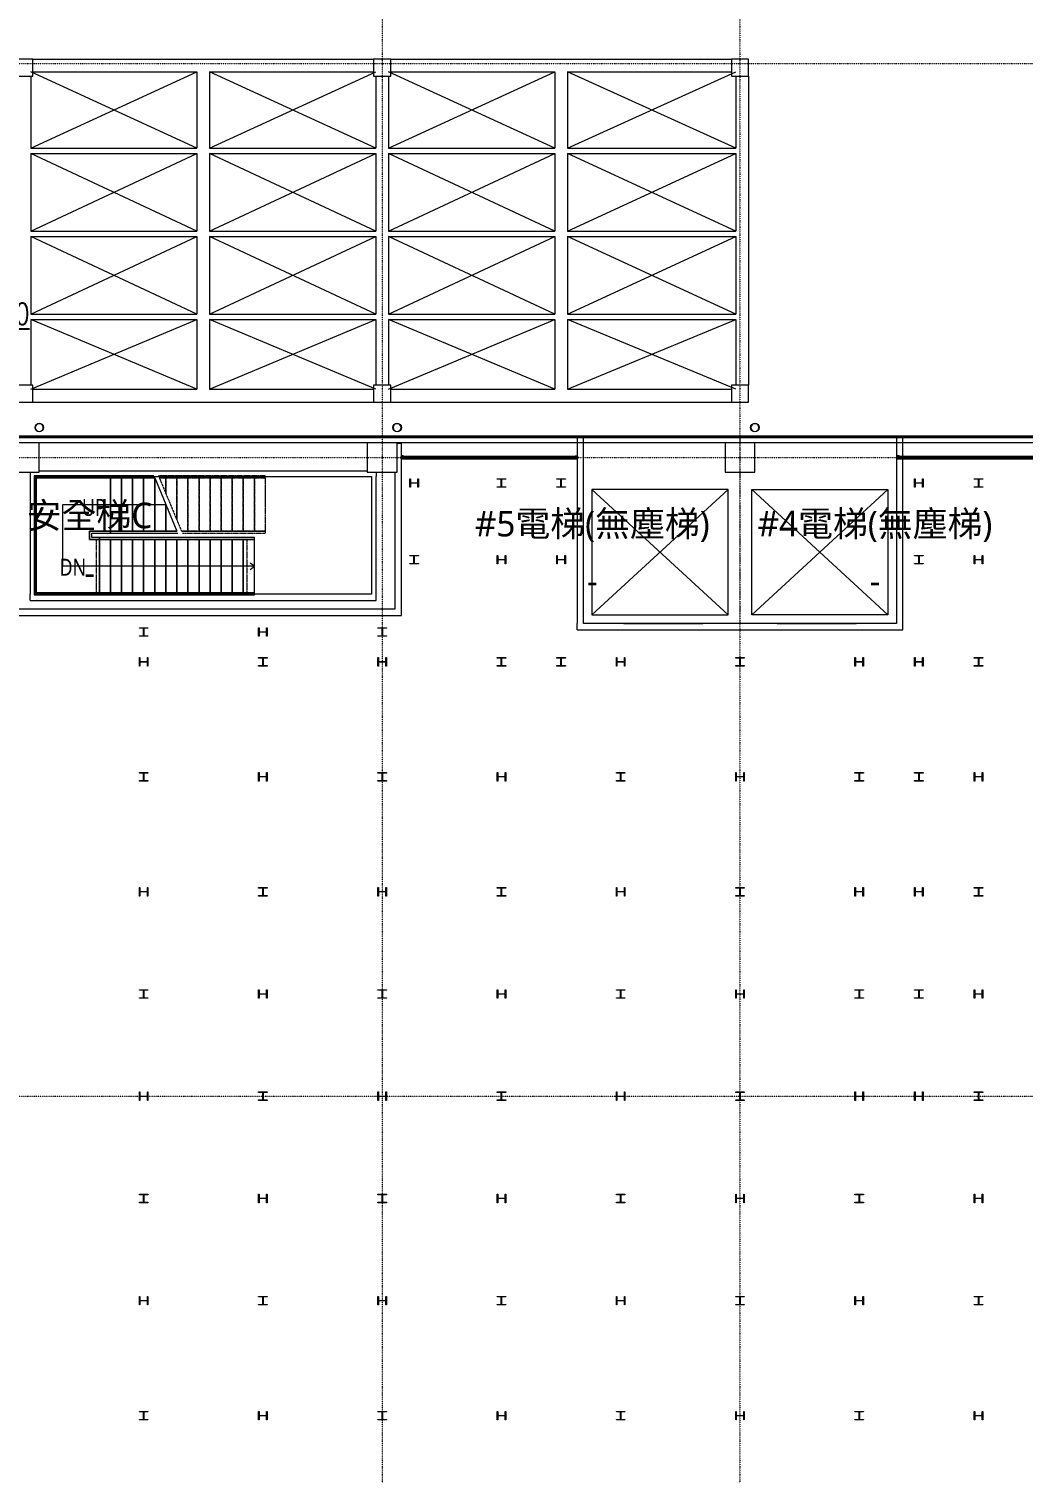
# Model space of a CAD drawing. Extents: x -32000 to 363140, y -29000 to 144266.
# Drawn here: x 176506 to 199847, y 66150 to 100062 of the extents above; entities that cross this region are included whole.
import ezdxf
from ezdxf.enums import TextEntityAlignment as Align

# ---------------------------------------------------------------- set-up
doc = ezdxf.new("R2010")
doc.units = 0
doc.header["$LTSCALE"] = 10
for name, pattern in [('H12PL25$0$JJP_三點線', [0.9, 0.3, -0.15, 0, -0.15, 0, -0.15, 0, -0.15]), ('H12PL25$0$JJP_虛線(退縮線、投影線、地下室範圍、非屬本工程、圖面分區)', [0.45, 0.3, -0.15]), ('H12PL25$0$TAI_虛線', [5.644, 2.822, -2.822]), ('H12PL25$0$虛線', [0.846667, 0.423333, -0.423333])]:
    doc.linetypes.add(name, pattern=pattern)
for name, color, linetype in [('H12PL25$0$A-OBJE-2D', 252, 'Continuous'), ('H12PL25$0$A-OBJE-MEP', 252, 'Continuous'), ('H12PL25$0$A-STRS', 252, 'Continuous'), ('H12PL25$0$A-TEXT', 252, 'Continuous'), ('H12PL25$0$A-WALL-EX', 252, 'Continuous'), ('H12PL25$0$A-WALL-IN', 252, 'Continuous'), ('H12PL25$0$A-ZONE', 252, 'Continuous'), ('H12PL25$0$S-BEAM-SHOW', 252, 'Continuous'), ('H12PL25$0$S-COL', 252, 'Continuous'), ('H12PL25$0$S-GRID', 252, 'Continuous'), ('H12PL25$0$S-SLAB-SHOW', 252, 'Continuous'), ('XFDP20$0$A-Partition-Col (50K)', 1, 'Continuous'), ('XFDP20$0$A-W-R1 (Rockwool) (50K)', 2, 'Continuous'), ('XFM1Q20-200k$0$M-CWTR-TEXT', 4, 'Continuous')]:
    doc.layers.add(name, color=color, linetype=linetype)
doc.styles.add('H12PL25$0$Standard', font='', dxfattribs={"width": 0.8})
doc.styles.add('XFM1Q20-200k$0$12P7-XCM2P10$0$AA-TXT', font='simplex.shx', dxfattribs={"bigfont": 'china.shx'})
doc.styles.get('H12PL25$0$Standard').set_extended_font_data('Microsoft JhengHei')

# ---------------------------------------------------------------- blocks, each defined once
blk = doc.blocks.new('XFDP20$0$TP1-50-Partition_Col-side')
blk.add_lwpolyline([(-2.5, -4), (-2.5, -3.9), (-2.6, -3.9), (-2.5, -3), (-2.5, -0.3), (-2.4, -0.2), (-0.7, -0.2), (-0.5, -0.2), (-0.1, -0.2), (0, -0.2), (0, -0.2), (0.5, -0.2), (0.6, -0.2), (2.4, -0.2), (2.5, -0.3), (2.5, -3), (2.6, -3.9), (2.5, -3.9), (2.5, -4), (2.7, -4), (2.7, 0), (-2.7, 0), (-2.7, -4)], close=True)
for points in [[(-1.6, -2.1), (-2.3, -2.1, 0.414213), (-2.4, -2.2), (-2.4, -3.6), (-2.5, -3.6), (-2.5, -2.2, -0.414213), (-2.3, -2), (-1.6, -2), (-1.6, -2.1)], [(1.6, -2.1), (2.3, -2.1, -0.414213), (2.4, -2.2), (2.4, -3.6), (2.5, -3.6), (2.5, -2.2, 0.414213), (2.3, -2), (1.6, -2), (1.6, -2.1)]]:
    blk.add_lwpolyline(points, format="xyb")
blk.add_lwpolyline([(2.2, -3.6), (-2.2, -3.6, -0.414214), (-2.3, -3.5), (-2.3, -2.6, -0.414214), (-2.2, -2.5), (-1.3, -2.5, 0.414214), (-1.1, -2.3), (-1.1, -2.2, 0.414214), (-1.3, -2.1), (-1.9, -2.1), (-1.9, -2.1), (-1.3, -2.1, -0.414214), (-1.2, -2.2), (-1.2, -2.3, -0.414214), (-1.3, -2.4), (-2.2, -2.4, 0.414214), (-2.4, -2.6), (-2.4, -3.5, 0.414214), (-2.2, -3.6), (2.2, -3.6, 0.414214), (2.4, -3.5), (2.4, -2.6, 0.414214), (2.2, -2.4), (1.3, -2.4, -0.414214), (1.2, -2.3), (1.2, -2.2, -0.414214), (1.3, -2.1), (1.9, -2.1), (1.9, -2.1), (1.3, -2.1, 0.414214), (1.1, -2.2), (1.1, -2.3, 0.414214), (1.3, -2.5), (2.2, -2.5, -0.414214), (2.3, -2.6), (2.3, -3.5, -0.414214)], format="xyb", close=True)
blk = doc.blocks.new('XFDP20')
at = {"layer": 'XFDP20$0$A-W-R1 (Rockwool) (50K)'}
for p, q in [((185250, 90025, 0), (189375, 90025)), ((185250, 89975, 0), (189375, 89975, 0)), ((196900, 90025, 0), (201250, 90025, 0)), ((196900, 89975, 0), (201250, 89975, 0))]:
    blk.add_line(p, q, dxfattribs=at)
at = {"layer": 'XFDP20$0$A-Partition-Col (50K)', "yscale": 10, "zscale": 10}
for p, xscale, rotation in [((185250, 90000, 0), 10, 90), ((189375, 90000, 0), -10, 270), ((196900, 90000), 10, 90)]:
    blk.add_blockref('XFDP20$0$TP1-50-Partition_Col-side', p, dxfattribs=dict(at, xscale=xscale, rotation=rotation))
blk = doc.blocks.new('H12PL25')
at = {"layer": 'H12PL25$0$A-OBJE-2D', "lineweight": 0}
for p, q in [((176550, 97262.5), (180450, 99050)), ((180450, 97262.5), (176550, 99050)), ((180750, 97262.5), (184650, 99050)), ((184650, 97262.5), (180750, 99050)), ((184950, 97262.5), (188850, 99050)), ((188850, 97262.5), (184950, 99050)), ((189150, 97262.5), (193100, 99050)), ((193100, 97262.5), (189150, 99050)), ((176550, 95312.5), (180450, 97137.5)), ((180450, 95312.5), (176550, 97137.5)), ((180750, 95312.5), (184650, 97137.5)), ((184650, 95312.5), (180750, 97137.5)), ((184950, 95312.5), (188850, 97137.5)), ((188850, 95312.5), (184950, 97137.5)), ((189150, 95312.5), (193100, 97137.5)), ((193100, 95312.5), (189150, 97137.5)), ((176550, 93362.5), (180450, 95187.5)), ((180450, 93362.5), (176550, 95187.5)), ((180750, 93362.5), (184650, 95187.5)), ((184650, 93362.5), (180750, 95187.5)), ((184950, 93362.5), (188850, 95187.5)), ((188850, 93362.5), (184950, 95187.5)), ((189150, 93362.5), (193100, 95187.5)), ((193100, 93362.5), (189150, 95187.5)), ((176550, 91600), (180450, 93237.5)), ((180450, 91600), (176550, 93237.5)), ((180750, 91600), (184650, 93237.5)), ((184650, 91600), (180750, 93237.5)), ((184950, 91600), (188850, 93237.5)), ((188850, 91600), (184950, 93237.5)), ((189150, 91600), (193100, 93237.5)), ((193100, 91600), (189150, 93237.5)), ((192925, 86300), (189725, 89250)), ((192925, 89250), (189725, 86300)), ((192925, 89250), (189725, 89250)), ((189725, 89250), (189725, 86300)), ((192925, 86300), (192925, 89250)), ((193475, 86300), (196675, 89250)), ((193475, 89250), (196675, 86300)), ((193475, 86300), (193475, 89250)), ((193475, 89250), (196675, 89250)), ((196675, 89250), (196675, 86300)), ((189725, 86300), (192925, 86300)), ((196675, 86300), (193475, 86300)), ((190475, 86100), (192325, 86100)), ((194075, 86100), (195925, 86100))]:
    blk.add_line(p, q, dxfattribs=at)
at = {"layer": 'H12PL25$0$A-OBJE-MEP', "lineweight": 0, "flags": 128}
for points in [[(176845, 90700, 1), (176655, 90700, 1)], [(185245, 90700, 1), (185055, 90700, 1)], [(193645, 90700, 1), (193455, 90700, 1)]]:
    blk.add_lwpolyline(points, format="xyb", close=True, dxfattribs=at)
at = {"layer": 'H12PL25$0$A-OBJE-MEP', "lineweight": 0}
for centre in [(176750, 90700), (185150, 90700), (193550, 90700)]:
    blk.add_circle(centre, 100, dxfattribs=at)
at = {"layer": 'H12PL25$0$A-STRS', "lineweight": 0}
for p, q in [((178420, 89570), (176630, 89570)), ((176630, 89570), (176630, 86770)), ((178420, 89520), (178420, 89570)), ((179439.2, 89570), (178420, 89570)), ((178420, 89570), (178420, 89520)), ((176680, 86820), (176680, 89520)), ((176680, 89520), (178420, 89520)), ((178420, 89520), (176680, 89520)), ((176680, 89520), (176680, 86820)), ((178420, 89520), (176680, 89520)), ((176680, 89520), (176680, 86820)), ((178420, 89520), (179460, 89520)), ((179460, 89520), (178420, 89520)), ((178420, 89520), (178420, 88270)), ((178420, 89520), (178420, 88270)), ((178420, 88270), (178420, 89520)), ((178680, 89520), (178420, 89520)), ((178420, 89520), (178420, 88270)), ((178680, 89520), (178680, 88270)), ((178680, 88270), (178680, 89520)), ((178680, 89520), (178680, 88270)), ((178940, 89520), (178680, 89520)), ((178940, 89520), (178940, 88270)), ((178940, 88270), (178940, 89520)), ((178940, 89520), (178940, 88270)), ((179200, 89520), (178940, 89520)), ((179200, 89520), (179200, 88270)), ((179200, 88270), (179200, 89520)), ((179200, 89520), (179200, 88270)), ((179460, 89520), (179200, 89520)), ((179460, 89520), (179460, 88270)), ((179460, 88270), (179460, 89520)), ((179460, 89520), (179460, 88270)), ((179460, 89520), (179980, 88270)), ((177305, 87445), (177305, 88895)), ((177305, 88895), (178420, 88895)), ((178420, 88895), (179720, 88895)), ((179720, 88895), (179720, 88270)), ((179720, 88270), (179720, 88895)), ((179720, 88895), (179720, 88270)), ((178420, 88270), (177930, 88270)), ((177930, 88270), (177930, 88070)), ((177930, 88070), (177930, 88270)), ((177930, 88270), (178420, 88270)), ((177930, 88070), (177930, 88270)), ((177930, 88270), (178420, 88270)), ((177980, 88120), (177980, 88220)), ((177980, 88220), (178420, 88220)), ((178420, 88220), (178420, 88270)), ((179980, 88270), (178420, 88270)), ((178420, 88270), (178420, 88220)), ((178420, 88270), (179980, 88270)), ((178420, 88270), (178680, 88270)), ((178420, 88220), (180000.8, 88220)), ((178680, 88270), (178940, 88270)), ((178940, 88270), (179200, 88270)), ((179200, 88270), (179460, 88270)), ((179460, 88270), (179720, 88270)), ((179720, 88270), (179980, 88270)), ((177930, 88070), (178160, 88070)), ((178086.56, 88070), (177930, 88070)), ((178160, 88070), (177930, 88070)), ((178160, 88120), (177980, 88120)), ((178160, 88070), (178086.56, 88070)), ((181800, 88120), (178160, 88120)), ((178160, 88120), (178160, 88070)), ((178160, 88070), (178160, 88120)), ((178160, 88070), (181800, 88070)), ((181800, 88070), (178160, 88070)), ((178160, 86820), (178160, 88070)), ((178160, 86820), (178160, 88070)), ((178160, 86820), (178160, 88070)), ((178420, 88070), (178160, 88070)), ((178160, 88070), (178160, 86820)), ((178160, 86820), (178160, 88070)), ((178420, 86820), (178420, 88070)), ((178680, 88070), (178420, 88070)), ((178420, 88070), (178420, 86820)), ((178420, 86820), (178420, 88070)), ((178680, 86820), (178680, 88070)), ((178940, 88070), (178680, 88070)), ((178680, 88070), (178680, 86820)), ((178680, 86820), (178680, 88070)), ((178940, 86820), (178940, 88070)), ((179200, 88070), (178940, 88070)), ((178940, 88070), (178940, 86820)), ((178940, 86820), (178940, 88070)), ((179200, 86820), (179200, 88070)), ((179460, 88070), (179200, 88070)), ((179200, 88070), (179200, 86820)), ((179200, 86820), (179200, 88070)), ((179460, 86820), (179460, 88070)), ((179720, 88070), (179460, 88070)), ((179460, 88070), (179460, 86820)), ((179460, 86820), (179460, 88070)), ((179720, 86820), (179720, 88070)), ((179980, 88070), (179720, 88070)), ((179720, 88070), (179720, 86820)), ((179720, 86820), (179720, 88070)), ((179980, 86820), (179980, 88070)), ((180240, 88070), (179980, 88070)), ((179980, 88070), (179980, 86820)), ((179980, 86820), (179980, 88070)), ((180240, 86820), (180240, 88070)), ((180500, 88070), (180240, 88070)), ((180240, 88070), (180240, 86820)), ((180240, 86820), (180240, 88070)), ((180500, 86820), (180500, 88070)), ((180760, 88070), (180500, 88070)), ((180500, 88070), (180500, 86820)), ((180500, 86820), (180500, 88070)), ((180760, 86820), (180760, 88070)), ((181020, 88070), (180760, 88070)), ((180760, 88070), (180760, 86820)), ((180760, 86820), (180760, 88070)), ((181020, 86820), (181020, 88070)), ((181280, 88070), (181020, 88070)), ((181020, 88070), (181020, 86820)), ((181020, 86820), (181020, 88070)), ((181280, 86820), (181280, 88070)), ((181540, 88070), (181280, 88070)), ((181280, 88070), (181280, 86820)), ((181280, 86820), (181280, 88070)), ((181540, 86820), (181540, 88070)), ((181800, 88070), (181540, 88070)), ((181540, 88070), (181540, 86820)), ((181540, 86820), (181540, 88070)), ((181800, 88070), (181800, 88120)), ((181800, 86820), (181800, 88070)), ((181800, 86820), (181800, 88070)), ((181800, 87445), (181700, 87520)), ((178160, 87445), (177305, 87445)), ((181540, 87445), (178160, 87445)), ((181800, 87445), (181540, 87445)), ((181700, 87370), (181800, 87445)), ((178160, 86820), (176680, 86820)), ((176680, 86820), (178086.56, 86820)), ((176680, 86820), (178160, 86820)), ((178086.56, 86820), (178160, 86820)), ((181800, 86820), (178160, 86820)), ((178160, 86820), (178160, 86770)), ((178160, 86770), (178160, 86820)), ((178160, 86820), (181800, 86820)), ((178160, 86820), (178420, 86820)), ((178420, 86820), (178680, 86820)), ((178680, 86820), (178940, 86820)), ((178940, 86820), (179200, 86820)), ((179200, 86820), (179460, 86820)), ((179460, 86820), (179720, 86820)), ((179720, 86820), (179980, 86820)), ((179980, 86820), (180240, 86820)), ((180240, 86820), (180500, 86820)), ((180500, 86820), (180760, 86820)), ((180760, 86820), (181020, 86820)), ((181020, 86820), (181280, 86820)), ((181280, 86820), (181540, 86820)), ((181540, 86820), (181800, 86820)), ((181800, 86770), (181800, 86820)), ((176630, 86770), (178160, 86770)), ((178160, 86770), (181800, 86770))]:
    blk.add_line(p, q, dxfattribs=at)
at = {"layer": 'H12PL25$0$A-STRS', "linetype": 'H12PL25$0$JJP_虛線(退縮線、投影線、地下室範圍、非屬本工程、圖面分區)', "lineweight": 0}
for p, q in [((182060, 89570), (179547.51, 89570)), ((182060, 89520), (182060, 89570)), ((178420, 89520), (178420, 88270)), ((179568.31, 89520), (182060, 89520)), ((179720, 89520), (179568.31, 89520)), ((179568.31, 89520), (180088.31, 88270)), ((179720, 89520), (179720, 89155.36)), ((179720, 89155.36), (179720, 89520)), ((179720, 89520), (179720, 89155.36)), ((179980, 89520), (179720, 89520)), ((179980, 89520), (179980, 88530.36)), ((179980, 88530.36), (179980, 89520)), ((179980, 89520), (179980, 88530.36)), ((180240, 89520), (179980, 89520)), ((180240, 89520), (180240, 88270)), ((180240, 88270), (180240, 89520)), ((180240, 89520), (180240, 88270)), ((180500, 89520), (180240, 89520)), ((180500, 89520), (180500, 88270)), ((180500, 88270), (180500, 89520)), ((180500, 89520), (180500, 88270)), ((180760, 89520), (180500, 89520)), ((180760, 89520), (180760, 88270)), ((180760, 88270), (180760, 89520)), ((180760, 89520), (180760, 88270)), ((181020, 89520), (180760, 89520)), ((181020, 89520), (181020, 88270)), ((181020, 88270), (181020, 89520)), ((181020, 89520), (181020, 88270)), ((181280, 89520), (181020, 89520)), ((181280, 89520), (181280, 88270)), ((181280, 88270), (181280, 89520)), ((181280, 89520), (181280, 88270)), ((181540, 89520), (181280, 89520)), ((181540, 89520), (181540, 88270)), ((181540, 88270), (181540, 89520)), ((181540, 89520), (181540, 88270)), ((181800, 89520), (181540, 89520)), ((181800, 89520), (181800, 88270)), ((181800, 88270), (181800, 89520)), ((181800, 89520), (181800, 88270)), ((182060, 89520), (181800, 89520)), ((182060, 88270), (182060, 89520)), ((182060, 88270), (180088.31, 88270)), ((180088.31, 88270), (180240, 88270)), ((180109.11, 88220), (182060, 88220)), ((180240, 88270), (180500, 88270)), ((180500, 88270), (180760, 88270)), ((180760, 88270), (181020, 88270)), ((181020, 88270), (181280, 88270)), ((181280, 88270), (181540, 88270)), ((181540, 88270), (181800, 88270)), ((181800, 88270), (182060, 88270)), ((182060, 88220), (182060, 88270)), ((178086.56, 88070), (178086.56, 86820)), ((181623.77, 88070), (181623.77, 86820))]:
    blk.add_line(p, q, dxfattribs=at)
at = {"layer": 'H12PL25$0$A-STRS', "linetype": 'H12PL25$0$虛線', "lineweight": 0}
for p, q in [((182060, 89520), (179568.31, 89520)), ((182060, 88270), (182060, 89520)), ((180088.31, 88270), (182060, 88270))]:
    blk.add_line(p, q, dxfattribs=at)
at = {"layer": 'H12PL25$0$A-WALL-EX', "lineweight": 0}
blk.add_line((151700, 90465), (237400, 90465), dxfattribs=at)
at = {"layer": 'H12PL25$0$A-WALL-EX', "lineweight": 0, "flags": 128}
for points in [[(151550, 90350), (237400, 90350)], [(151700, 90500), (243600, 90500)], [(151700, 90500), (243600, 90500)], [(151700, 90500), (237360, 90500)], [(237400, 90500), (151700, 90500)]]:
    blk.add_lwpolyline(points, dxfattribs=at)
at = {"layer": 'H12PL25$0$A-WALL-IN', "lineweight": 0, "flags": 128}
for points in [[(185250, 90330), (185150, 90330)], [(185250, 86440), (185250, 90330)], [(189525, 90482.5), (189375, 90482.5)], [(189375, 90482.5), (189375, 86100)], [(189525, 86100), (189525, 90482.5)], [(197025, 90482.5), (196875, 90482.5)], [(196875, 90482.5), (196875, 86100)], [(197025, 86100), (197025, 90482.5)], [(176537.5, 89650), (176537.5, 89550)], [(176537.5, 89550), (176537.5, 86790)], [(176650.5, 89550), (184549.5, 89550)], [(176650.5, 86790), (176650.5, 89550)], [(184450, 89675), (176750, 89675)], [(184549.5, 89550), (184549.5, 86790)], [(184662.5, 89650), (184662.5, 89550)], [(184662.5, 86790), (184662.5, 89550)], [(185100, 89650), (185100, 86440)], [(176537.5, 86640), (176537.5, 86790)], [(176537.5, 86640), (184662.5, 86640)], [(184549.5, 86790), (176650.5, 86790)], [(184662.5, 86640), (184662.5, 86790)], [(185100, 86440), (176100, 86440)], [(176100, 86290), (185250, 86290)], [(185250, 86290), (185250, 86440)], [(189375, 85950), (189375, 86100)], [(189375, 85950), (197025, 85950)], [(196875, 86100), (189525, 86100)], [(197025, 85950), (197025, 86100)]]:
    blk.add_lwpolyline(points, dxfattribs=at)
at = {"layer": 'H12PL25$0$S-BEAM-SHOW', "lineweight": 0, "flags": 128}
for points in [[(176600, 99350), (184600, 99350)], [(176600, 99050), (176600, 99350)], [(176600, 99050), (180450, 99050)], [(180450, 99050), (180450, 97262.5)], [(180750, 99050), (180750, 97262.5)], [(180750, 99050), (184600, 99050)], [(184600, 99350), (184600, 99050)], [(185000, 99350), (193000, 99350)], [(185000, 99050), (185000, 99350)], [(185000, 99050), (188850, 99050)], [(188850, 99050), (188850, 97262.5)], [(189150, 99050), (189150, 97262.5)], [(189150, 99050), (193000, 99050)], [(193000, 99350), (193000, 99050)], [(176250, 98950), (176550, 98950)], [(176550, 98950), (176550, 97262.5)], [(184650, 98950), (184950, 98950)], [(184650, 98950), (184650, 97262.5)], [(184950, 98950), (184950, 97262.5)], [(193100, 98950), (193400, 98950)], [(193100, 98950), (193100, 97262.5)], [(193400, 98950), (193400, 91700)], [(176550, 97262.5), (180450, 97262.5)], [(176550, 97137.5), (180450, 97137.5)], [(176550, 97137.5), (176550, 95312.5)], [(180450, 97137.5), (180450, 95312.5)], [(180750, 97262.5), (184650, 97262.5)], [(180750, 97137.5), (180750, 95312.5)], [(180750, 97137.5), (184650, 97137.5)], [(184650, 97137.5), (184650, 95312.5)], [(184950, 97262.5), (188850, 97262.5)], [(184950, 97137.5), (188850, 97137.5)], [(184950, 97137.5), (184950, 95312.5)], [(188850, 97137.5), (188850, 95312.5)], [(189150, 97262.5), (193100, 97262.5)], [(189150, 97137.5), (189150, 95312.5)], [(189150, 97137.5), (193100, 97137.5)], [(193100, 97137.5), (193100, 95312.5)], [(176550, 95312.5), (180450, 95312.5)], [(180750, 95312.5), (184650, 95312.5)], [(184950, 95312.5), (188850, 95312.5)], [(189150, 95312.5), (193100, 95312.5)], [(176550, 95187.5), (180450, 95187.5)], [(176550, 95187.5), (176550, 93362.5)], [(180450, 95187.5), (180450, 93362.5)], [(180750, 95187.5), (180750, 93362.5)], [(180750, 95187.5), (184650, 95187.5)], [(184650, 95187.5), (184650, 93362.5)], [(184950, 95187.5), (188850, 95187.5)], [(184950, 95187.5), (184950, 93362.5)], [(188850, 95187.5), (188850, 93362.5)], [(189150, 95187.5), (189150, 93362.5)], [(189150, 95187.5), (193100, 95187.5)], [(193100, 95187.5), (193100, 93362.5)], [(176550, 93362.5), (180450, 93362.5)], [(180750, 93362.5), (184650, 93362.5)], [(184950, 93362.5), (188850, 93362.5)], [(189150, 93362.5), (193100, 93362.5)], [(176550, 93237.5), (180450, 93237.5)], [(176550, 93237.5), (176550, 91700)], [(180450, 93237.5), (180450, 91600)], [(180750, 93237.5), (180750, 91600)], [(180750, 93237.5), (184650, 93237.5)], [(184650, 93237.5), (184650, 91700)], [(184950, 93237.5), (188850, 93237.5)], [(184950, 93237.5), (184950, 91700)], [(188850, 93237.5), (188850, 91600)], [(189150, 93237.5), (189150, 91600)], [(189150, 93237.5), (193100, 93237.5)], [(193100, 93237.5), (193100, 91700)], [(176550, 91700), (176250, 91700)], [(176600, 91600), (180450, 91600)], [(176600, 91300), (176600, 91600)], [(180750, 91600), (184600, 91600)], [(184600, 91600), (184600, 91300)], [(184950, 91700), (184650, 91700)], [(185000, 91600), (188850, 91600)], [(185000, 91300), (185000, 91600)], [(189150, 91600), (193000, 91600)], [(193000, 91600), (193000, 91300)], [(193400, 91700), (193100, 91700)], [(176600, 91300), (184600, 91300)], [(185000, 91300), (193000, 91300)]]:
    blk.add_lwpolyline(points, dxfattribs=at)
at = {"layer": 'H12PL25$0$S-COL', "lineweight": 0, "flags": 128}
for points in [[(176200, 98950), (176600, 98950), (176600, 99350), (176200, 99350)], [(184600, 98950), (185000, 98950), (185000, 99350), (184600, 99350)], [(193000, 98950), (193400, 98950), (193400, 99350), (193000, 99350)], [(176200, 91300), (176600, 91300), (176600, 91700), (176200, 91700)], [(184600, 91300), (185000, 91300), (185000, 91700), (184600, 91700)], [(193000, 91300), (193400, 91300), (193400, 91700), (193000, 91700)]]:
    blk.add_lwpolyline(points, close=True, dxfattribs=at)
for points in [[(176050, 90350), (176050, 89650), (176750, 89650), (176750, 90350)], [(184450, 90350), (184450, 89650), (185150, 89650), (185150, 90350)], [(192850, 90350), (192850, 89650), (193550, 89650), (193550, 90350)]]:
    blk.add_lwpolyline(points, dxfattribs=at)
for points in [[(185450, 89500), (185462, 89500), (185462, 89417, 0.41421356), (185475, 89404), (185625, 89404, 0.41421356), (185638, 89417), (185638, 89500), (185650, 89500), (185650, 89300), (185638, 89300), (185638, 89383, 0.41421356), (185625, 89396), (185475, 89396, 0.41421356), (185462, 89383), (185462, 89300), (185450, 89300)], [(187500, 89300), (187500, 89312), (187583, 89312, 0.41421356), (187596, 89325), (187596, 89475, 0.41421356), (187583, 89488), (187500, 89488), (187500, 89500), (187700, 89500), (187700, 89488), (187617, 89488, 0.41421356), (187604, 89475), (187604, 89325, 0.41421356), (187617, 89312), (187700, 89312), (187700, 89300)], [(188900, 89300), (188900, 89312), (188983, 89312, 0.41421356), (188996, 89325), (188996, 89475, 0.41421356), (188983, 89488), (188900, 89488), (188900, 89500), (189100, 89500), (189100, 89488), (189017, 89488, 0.41421356), (189004, 89475), (189004, 89325, 0.41421356), (189017, 89312), (189100, 89312), (189100, 89300)], [(197300, 89500), (197312, 89500), (197312, 89417, 0.41421356), (197325, 89404), (197475, 89404, 0.41421356), (197488, 89417), (197488, 89500), (197500, 89500), (197500, 89300), (197488, 89300), (197488, 89383, 0.41421356), (197475, 89396), (197325, 89396, 0.41421356), (197312, 89383), (197312, 89300), (197300, 89300)], [(198700, 89300), (198700, 89312), (198783, 89312, 0.41421356), (198796, 89325), (198796, 89475, 0.41421356), (198783, 89488), (198700, 89488), (198700, 89500), (198900, 89500), (198900, 89488), (198817, 89488, 0.41421356), (198804, 89475), (198804, 89325, 0.41421356), (198817, 89312), (198900, 89312), (198900, 89300)], [(185450, 87500), (185450, 87512), (185533, 87512, 0.41421356), (185546, 87525), (185546, 87675, 0.41421356), (185533, 87688), (185450, 87688), (185450, 87700), (185650, 87700), (185650, 87688), (185567, 87688, 0.41421356), (185554, 87675), (185554, 87525, 0.41421356), (185567, 87512), (185650, 87512), (185650, 87500)], [(187500, 87700), (187512, 87700), (187512, 87617, 0.41421356), (187525, 87604), (187675, 87604, 0.41421356), (187688, 87617), (187688, 87700), (187700, 87700), (187700, 87500), (187688, 87500), (187688, 87583, 0.41421356), (187675, 87596), (187525, 87596, 0.41421356), (187512, 87583), (187512, 87500), (187500, 87500)], [(188900, 87700), (188912, 87700), (188912, 87617, 0.41421356), (188925, 87604), (189075, 87604, 0.41421356), (189088, 87617), (189088, 87700), (189100, 87700), (189100, 87500), (189088, 87500), (189088, 87583, 0.41421356), (189075, 87596), (188925, 87596, 0.41421356), (188912, 87583), (188912, 87500), (188900, 87500)], [(197300, 87500), (197300, 87512), (197383, 87512, 0.41421356), (197396, 87525), (197396, 87675, 0.41421356), (197383, 87688), (197300, 87688), (197300, 87700), (197500, 87700), (197500, 87688), (197417, 87688, 0.41421356), (197404, 87675), (197404, 87525, 0.41421356), (197417, 87512), (197500, 87512), (197500, 87500)], [(198700, 87700), (198712, 87700), (198712, 87617, 0.41421356), (198725, 87604), (198875, 87604, 0.41421356), (198888, 87617), (198888, 87700), (198900, 87700), (198900, 87500), (198888, 87500), (198888, 87583, 0.41421356), (198875, 87596), (198725, 87596, 0.41421356), (198712, 87583), (198712, 87500), (198700, 87500)], [(179100, 85800), (179100, 85812), (179183, 85812, 0.41421356), (179196, 85825), (179196, 85975, 0.41421356), (179183, 85988), (179100, 85988), (179100, 86000), (179300, 86000), (179300, 85988), (179217, 85988, 0.41421356), (179204, 85975), (179204, 85825, 0.41421356), (179217, 85812), (179300, 85812), (179300, 85800)], [(181900, 86000), (181912, 86000), (181912, 85917, 0.41421356), (181925, 85904), (182075, 85904, 0.41421356), (182088, 85917), (182088, 86000), (182100, 86000), (182100, 85800), (182088, 85800), (182088, 85883, 0.41421356), (182075, 85896), (181925, 85896, 0.41421356), (181912, 85883), (181912, 85800), (181900, 85800)], [(184700, 85800), (184700, 85812), (184783, 85812, 0.41421356), (184796, 85825), (184796, 85975, 0.41421356), (184783, 85988), (184700, 85988), (184700, 86000), (184900, 86000), (184900, 85988), (184817, 85988, 0.41421356), (184804, 85975), (184804, 85825, 0.41421356), (184817, 85812), (184900, 85812), (184900, 85800)], [(179100, 85300), (179112, 85300), (179112, 85217, 0.41421356), (179125, 85204), (179275, 85204, 0.41421356), (179288, 85217), (179288, 85300), (179300, 85300), (179300, 85100), (179288, 85100), (179288, 85183, 0.41421356), (179275, 85196), (179125, 85196, 0.41421356), (179112, 85183), (179112, 85100), (179100, 85100)], [(181900, 85100), (181900, 85112), (181983, 85112, 0.41421356), (181996, 85125), (181996, 85275, 0.41421356), (181983, 85288), (181900, 85288), (181900, 85300), (182100, 85300), (182100, 85288), (182017, 85288, 0.41421356), (182004, 85275), (182004, 85125, 0.41421356), (182017, 85112), (182100, 85112), (182100, 85100)], [(184700, 85300), (184712, 85300), (184712, 85217, 0.41421356), (184725, 85204), (184875, 85204, 0.41421356), (184888, 85217), (184888, 85300), (184900, 85300), (184900, 85100), (184888, 85100), (184888, 85183, 0.41421356), (184875, 85196), (184725, 85196, 0.41421356), (184712, 85183), (184712, 85100), (184700, 85100)], [(187500, 85100), (187500, 85112), (187583, 85112, 0.41421356), (187596, 85125), (187596, 85275, 0.41421356), (187583, 85288), (187500, 85288), (187500, 85300), (187700, 85300), (187700, 85288), (187617, 85288, 0.41421356), (187604, 85275), (187604, 85125, 0.41421356), (187617, 85112), (187700, 85112), (187700, 85100)], [(188900, 85100), (188900, 85112), (188983, 85112, 0.41421356), (188996, 85125), (188996, 85275, 0.41421356), (188983, 85288), (188900, 85288), (188900, 85300), (189100, 85300), (189100, 85288), (189017, 85288, 0.41421356), (189004, 85275), (189004, 85125, 0.41421356), (189017, 85112), (189100, 85112), (189100, 85100)], [(190300, 85300), (190312, 85300), (190312, 85217, 0.41421356), (190325, 85204), (190475, 85204, 0.41421356), (190488, 85217), (190488, 85300), (190500, 85300), (190500, 85100), (190488, 85100), (190488, 85183, 0.41421356), (190475, 85196), (190325, 85196, 0.41421356), (190312, 85183), (190312, 85100), (190300, 85100)], [(193100, 85100), (193100, 85112), (193183, 85112, 0.41421356), (193196, 85125), (193196, 85275, 0.41421356), (193183, 85288), (193100, 85288), (193100, 85300), (193300, 85300), (193300, 85288), (193217, 85288, 0.41421356), (193204, 85275), (193204, 85125, 0.41421356), (193217, 85112), (193300, 85112), (193300, 85100)], [(195900, 85300), (195912, 85300), (195912, 85217, 0.41421356), (195925, 85204), (196075, 85204, 0.41421356), (196088, 85217), (196088, 85300), (196100, 85300), (196100, 85100), (196088, 85100), (196088, 85183, 0.41421356), (196075, 85196), (195925, 85196, 0.41421356), (195912, 85183), (195912, 85100), (195900, 85100)], [(197500, 85100), (197488, 85100), (197488, 85183, 0.41421356), (197475, 85196), (197325, 85196, 0.41421356), (197312, 85183), (197312, 85100), (197300, 85100), (197300, 85300), (197312, 85300), (197312, 85217, 0.41421356), (197325, 85204), (197475, 85204, 0.41421356), (197488, 85217), (197488, 85300), (197500, 85300)], [(198700, 85100), (198700, 85112), (198783, 85112, 0.41421356), (198796, 85125), (198796, 85275, 0.41421356), (198783, 85288), (198700, 85288), (198700, 85300), (198900, 85300), (198900, 85288), (198817, 85288, 0.41421356), (198804, 85275), (198804, 85125, 0.41421356), (198817, 85112), (198900, 85112), (198900, 85100)], [(179100, 82400), (179100, 82412), (179183, 82412, 0.41421356), (179196, 82425), (179196, 82575, 0.41421356), (179183, 82588), (179100, 82588), (179100, 82600), (179300, 82600), (179300, 82588), (179217, 82588, 0.41421356), (179204, 82575), (179204, 82425, 0.41421356), (179217, 82412), (179300, 82412), (179300, 82400)], [(181900, 82600), (181912, 82600), (181912, 82517, 0.41421356), (181925, 82504), (182075, 82504, 0.41421356), (182088, 82517), (182088, 82600), (182100, 82600), (182100, 82400), (182088, 82400), (182088, 82483, 0.41421356), (182075, 82496), (181925, 82496, 0.41421356), (181912, 82483), (181912, 82400), (181900, 82400)], [(184700, 82400), (184700, 82412), (184783, 82412, 0.41421356), (184796, 82425), (184796, 82575, 0.41421356), (184783, 82588), (184700, 82588), (184700, 82600), (184900, 82600), (184900, 82588), (184817, 82588, 0.41421356), (184804, 82575), (184804, 82425, 0.41421356), (184817, 82412), (184900, 82412), (184900, 82400)], [(187500, 82600), (187512, 82600), (187512, 82517, 0.41421356), (187525, 82504), (187675, 82504, 0.41421356), (187688, 82517), (187688, 82600), (187700, 82600), (187700, 82400), (187688, 82400), (187688, 82483, 0.41421356), (187675, 82496), (187525, 82496, 0.41421356), (187512, 82483), (187512, 82400), (187500, 82400)], [(190300, 82400), (190300, 82412), (190383, 82412, 0.41421356), (190396, 82425), (190396, 82575, 0.41421356), (190383, 82588), (190300, 82588), (190300, 82600), (190500, 82600), (190500, 82588), (190417, 82588, 0.41421356), (190404, 82575), (190404, 82425, 0.41421356), (190417, 82412), (190500, 82412), (190500, 82400)], [(193100, 82600), (193112, 82600), (193112, 82517, 0.41421356), (193125, 82504), (193275, 82504, 0.41421356), (193288, 82517), (193288, 82600), (193300, 82600), (193300, 82400), (193288, 82400), (193288, 82483, 0.41421356), (193275, 82496), (193125, 82496, 0.41421356), (193112, 82483), (193112, 82400), (193100, 82400)], [(195900, 82400), (195900, 82412), (195983, 82412, 0.41421356), (195996, 82425), (195996, 82575, 0.41421356), (195983, 82588), (195900, 82588), (195900, 82600), (196100, 82600), (196100, 82588), (196017, 82588, 0.41421356), (196004, 82575), (196004, 82425, 0.41421356), (196017, 82412), (196100, 82412), (196100, 82400)], [(197300, 82400), (197300, 82412), (197383, 82412, 0.41421356), (197396, 82425), (197396, 82575, 0.41421356), (197383, 82588), (197300, 82588), (197300, 82600), (197500, 82600), (197500, 82588), (197417, 82588, 0.41421356), (197404, 82575), (197404, 82425, 0.41421356), (197417, 82412), (197500, 82412), (197500, 82400)], [(198700, 82600), (198712, 82600), (198712, 82517, 0.41421356), (198725, 82504), (198875, 82504, 0.41421356), (198888, 82517), (198888, 82600), (198900, 82600), (198900, 82400), (198888, 82400), (198888, 82483, 0.41421356), (198875, 82496), (198725, 82496, 0.41421356), (198712, 82483), (198712, 82400), (198700, 82400)], [(179100, 79900), (179112, 79900), (179112, 79817, 0.41421356), (179125, 79804), (179275, 79804, 0.41421356), (179288, 79817), (179288, 79900), (179300, 79900), (179300, 79700), (179288, 79700), (179288, 79783, 0.41421356), (179275, 79796), (179125, 79796, 0.41421356), (179112, 79783), (179112, 79700), (179100, 79700)], [(181900, 79700), (181900, 79712), (181983, 79712, 0.41421356), (181996, 79725), (181996, 79875, 0.41421356), (181983, 79888), (181900, 79888), (181900, 79900), (182100, 79900), (182100, 79888), (182017, 79888, 0.41421356), (182004, 79875), (182004, 79725, 0.41421356), (182017, 79712), (182100, 79712), (182100, 79700)], [(184700, 79900), (184712, 79900), (184712, 79817, 0.41421356), (184725, 79804), (184875, 79804, 0.41421356), (184888, 79817), (184888, 79900), (184900, 79900), (184900, 79700), (184888, 79700), (184888, 79783, 0.41421356), (184875, 79796), (184725, 79796, 0.41421356), (184712, 79783), (184712, 79700), (184700, 79700)], [(187500, 79700), (187500, 79712), (187583, 79712, 0.41421356), (187596, 79725), (187596, 79875, 0.41421356), (187583, 79888), (187500, 79888), (187500, 79900), (187700, 79900), (187700, 79888), (187617, 79888, 0.41421356), (187604, 79875), (187604, 79725, 0.41421356), (187617, 79712), (187700, 79712), (187700, 79700)], [(190300, 79900), (190312, 79900), (190312, 79817, 0.41421356), (190325, 79804), (190475, 79804, 0.41421356), (190488, 79817), (190488, 79900), (190500, 79900), (190500, 79700), (190488, 79700), (190488, 79783, 0.41421356), (190475, 79796), (190325, 79796, 0.41421356), (190312, 79783), (190312, 79700), (190300, 79700)], [(193100, 79700), (193100, 79712), (193183, 79712, 0.41421356), (193196, 79725), (193196, 79875, 0.41421356), (193183, 79888), (193100, 79888), (193100, 79900), (193300, 79900), (193300, 79888), (193217, 79888, 0.41421356), (193204, 79875), (193204, 79725, 0.41421356), (193217, 79712), (193300, 79712), (193300, 79700)], [(195900, 79900), (195912, 79900), (195912, 79817, 0.41421356), (195925, 79804), (196075, 79804, 0.41421356), (196088, 79817), (196088, 79900), (196100, 79900), (196100, 79700), (196088, 79700), (196088, 79783, 0.41421356), (196075, 79796), (195925, 79796, 0.41421356), (195912, 79783), (195912, 79700), (195900, 79700)], [(197500, 79700), (197488, 79700), (197488, 79783, 0.41421356), (197475, 79796), (197325, 79796, 0.41421356), (197312, 79783), (197312, 79700), (197300, 79700), (197300, 79900), (197312, 79900), (197312, 79817, 0.41421356), (197325, 79804), (197475, 79804, 0.41421356), (197488, 79817), (197488, 79900), (197500, 79900)], [(198700, 79700), (198700, 79712), (198783, 79712, 0.41421356), (198796, 79725), (198796, 79875, 0.41421356), (198783, 79888), (198700, 79888), (198700, 79900), (198900, 79900), (198900, 79888), (198817, 79888, 0.41421356), (198804, 79875), (198804, 79725, 0.41421356), (198817, 79712), (198900, 79712), (198900, 79700)], [(179100, 77300), (179100, 77312), (179183, 77312, 0.41421356), (179196, 77325), (179196, 77475, 0.41421356), (179183, 77488), (179100, 77488), (179100, 77500), (179300, 77500), (179300, 77488), (179217, 77488, 0.41421356), (179204, 77475), (179204, 77325, 0.41421356), (179217, 77312), (179300, 77312), (179300, 77300)], [(181900, 77500), (181912, 77500), (181912, 77417, 0.41421356), (181925, 77404), (182075, 77404, 0.41421356), (182088, 77417), (182088, 77500), (182100, 77500), (182100, 77300), (182088, 77300), (182088, 77383, 0.41421356), (182075, 77396), (181925, 77396, 0.41421356), (181912, 77383), (181912, 77300), (181900, 77300)], [(184700, 77300), (184700, 77312), (184783, 77312, 0.41421356), (184796, 77325), (184796, 77475, 0.41421356), (184783, 77488), (184700, 77488), (184700, 77500), (184900, 77500), (184900, 77488), (184817, 77488, 0.41421356), (184804, 77475), (184804, 77325, 0.41421356), (184817, 77312), (184900, 77312), (184900, 77300)], [(187500, 77500), (187512, 77500), (187512, 77417, 0.41421356), (187525, 77404), (187675, 77404, 0.41421356), (187688, 77417), (187688, 77500), (187700, 77500), (187700, 77300), (187688, 77300), (187688, 77383, 0.41421356), (187675, 77396), (187525, 77396, 0.41421356), (187512, 77383), (187512, 77300), (187500, 77300)], [(190300, 77300), (190300, 77312), (190383, 77312, 0.41421356), (190396, 77325), (190396, 77475, 0.41421356), (190383, 77488), (190300, 77488), (190300, 77500), (190500, 77500), (190500, 77488), (190417, 77488, 0.41421356), (190404, 77475), (190404, 77325, 0.41421356), (190417, 77312), (190500, 77312), (190500, 77300)], [(193100, 77500), (193112, 77500), (193112, 77417, 0.41421356), (193125, 77404), (193275, 77404, 0.41421356), (193288, 77417), (193288, 77500), (193300, 77500), (193300, 77300), (193288, 77300), (193288, 77383, 0.41421356), (193275, 77396), (193125, 77396, 0.41421356), (193112, 77383), (193112, 77300), (193100, 77300)], [(195900, 77300), (195900, 77312), (195983, 77312, 0.41421356), (195996, 77325), (195996, 77475, 0.41421356), (195983, 77488), (195900, 77488), (195900, 77500), (196100, 77500), (196100, 77488), (196017, 77488, 0.41421356), (196004, 77475), (196004, 77325, 0.41421356), (196017, 77312), (196100, 77312), (196100, 77300)], [(197300, 77300), (197300, 77312), (197383, 77312, 0.41421356), (197396, 77325), (197396, 77475, 0.41421356), (197383, 77488), (197300, 77488), (197300, 77500), (197500, 77500), (197500, 77488), (197417, 77488, 0.41421356), (197404, 77475), (197404, 77325, 0.41421356), (197417, 77312), (197500, 77312), (197500, 77300)], [(198700, 77500), (198712, 77500), (198712, 77417, 0.41421356), (198725, 77404), (198875, 77404, 0.41421356), (198888, 77417), (198888, 77500), (198900, 77500), (198900, 77300), (198888, 77300), (198888, 77383, 0.41421356), (198875, 77396), (198725, 77396, 0.41421356), (198712, 77383), (198712, 77300), (198700, 77300)], [(179100, 75100), (179112, 75100), (179112, 75017, 0.41421356), (179125, 75004), (179275, 75004, 0.41421356), (179288, 75017), (179288, 75100), (179300, 75100), (179300, 74900), (179288, 74900), (179288, 74983, 0.41421356), (179275, 74996), (179125, 74996, 0.41421356), (179112, 74983), (179112, 74900), (179100, 74900)], [(181900, 74900), (181900, 74912), (181983, 74912, 0.41421356), (181996, 74925), (181996, 75075, 0.41421356), (181983, 75088), (181900, 75088), (181900, 75100), (182100, 75100), (182100, 75088), (182017, 75088, 0.41421356), (182004, 75075), (182004, 74925, 0.41421356), (182017, 74912), (182100, 74912), (182100, 74900)], [(184700, 75100), (184712, 75100), (184712, 75017, 0.41421356), (184725, 75004), (184875, 75004, 0.41421356), (184888, 75017), (184888, 75100), (184900, 75100), (184900, 74900), (184888, 74900), (184888, 74983, 0.41421356), (184875, 74996), (184725, 74996, 0.41421356), (184712, 74983), (184712, 74900), (184700, 74900)], [(187500, 74900), (187500, 74912), (187583, 74912, 0.41421356), (187596, 74925), (187596, 75075, 0.41421356), (187583, 75088), (187500, 75088), (187500, 75100), (187700, 75100), (187700, 75088), (187617, 75088, 0.41421356), (187604, 75075), (187604, 74925, 0.41421356), (187617, 74912), (187700, 74912), (187700, 74900)], [(190300, 75100), (190312, 75100), (190312, 75017, 0.41421356), (190325, 75004), (190475, 75004, 0.41421356), (190488, 75017), (190488, 75100), (190500, 75100), (190500, 74900), (190488, 74900), (190488, 74983, 0.41421356), (190475, 74996), (190325, 74996, 0.41421356), (190312, 74983), (190312, 74900), (190300, 74900)], [(193100, 74900), (193100, 74912), (193183, 74912, 0.41421356), (193196, 74925), (193196, 75075, 0.41421356), (193183, 75088), (193100, 75088), (193100, 75100), (193300, 75100), (193300, 75088), (193217, 75088, 0.41421356), (193204, 75075), (193204, 74925, 0.41421356), (193217, 74912), (193300, 74912), (193300, 74900)], [(195900, 75100), (195912, 75100), (195912, 75017, 0.41421356), (195925, 75004), (196075, 75004, 0.41421356), (196088, 75017), (196088, 75100), (196100, 75100), (196100, 74900), (196088, 74900), (196088, 74983, 0.41421356), (196075, 74996), (195925, 74996, 0.41421356), (195912, 74983), (195912, 74900), (195900, 74900)], [(197300, 75100), (197312, 75100), (197312, 75017, 0.41421356), (197325, 75004), (197475, 75004, 0.41421356), (197488, 75017), (197488, 75100), (197500, 75100), (197500, 74900), (197488, 74900), (197488, 74983, 0.41421356), (197475, 74996), (197325, 74996, 0.41421356), (197312, 74983), (197312, 74900), (197300, 74900)], [(198700, 74900), (198700, 74912), (198783, 74912, 0.41421356), (198796, 74925), (198796, 75075, 0.41421356), (198783, 75088), (198700, 75088), (198700, 75100), (198900, 75100), (198900, 75088), (198817, 75088, 0.41421356), (198804, 75075), (198804, 74925, 0.41421356), (198817, 74912), (198900, 74912), (198900, 74900)], [(179100, 72500), (179100, 72512), (179183, 72512, 0.41421356), (179196, 72525), (179196, 72675, 0.41421356), (179183, 72688), (179100, 72688), (179100, 72700), (179300, 72700), (179300, 72688), (179217, 72688, 0.41421356), (179204, 72675), (179204, 72525, 0.41421356), (179217, 72512), (179300, 72512), (179300, 72500)], [(181900, 72700), (181912, 72700), (181912, 72617, 0.41421356), (181925, 72604), (182075, 72604, 0.41421356), (182088, 72617), (182088, 72700), (182100, 72700), (182100, 72500), (182088, 72500), (182088, 72583, 0.41421356), (182075, 72596), (181925, 72596, 0.41421356), (181912, 72583), (181912, 72500), (181900, 72500)], [(184700, 72500), (184700, 72512), (184783, 72512, 0.41421356), (184796, 72525), (184796, 72675, 0.41421356), (184783, 72688), (184700, 72688), (184700, 72700), (184900, 72700), (184900, 72688), (184817, 72688, 0.41421356), (184804, 72675), (184804, 72525, 0.41421356), (184817, 72512), (184900, 72512), (184900, 72500)], [(187500, 72700), (187512, 72700), (187512, 72617, 0.41421356), (187525, 72604), (187675, 72604, 0.41421356), (187688, 72617), (187688, 72700), (187700, 72700), (187700, 72500), (187688, 72500), (187688, 72583, 0.41421356), (187675, 72596), (187525, 72596, 0.41421356), (187512, 72583), (187512, 72500), (187500, 72500)], [(190300, 72500), (190300, 72512), (190383, 72512, 0.41421356), (190396, 72525), (190396, 72675, 0.41421356), (190383, 72688), (190300, 72688), (190300, 72700), (190500, 72700), (190500, 72688), (190417, 72688, 0.41421356), (190404, 72675), (190404, 72525, 0.41421356), (190417, 72512), (190500, 72512), (190500, 72500)], [(193100, 72700), (193112, 72700), (193112, 72617, 0.41421356), (193125, 72604), (193275, 72604, 0.41421356), (193288, 72617), (193288, 72700), (193300, 72700), (193300, 72500), (193288, 72500), (193288, 72583, 0.41421356), (193275, 72596), (193125, 72596, 0.41421356), (193112, 72583), (193112, 72500), (193100, 72500)], [(195900, 72500), (195900, 72512), (195983, 72512, 0.41421356), (195996, 72525), (195996, 72675, 0.41421356), (195983, 72688), (195900, 72688), (195900, 72700), (196100, 72700), (196100, 72688), (196017, 72688, 0.41421356), (196004, 72675), (196004, 72525, 0.41421356), (196017, 72512), (196100, 72512), (196100, 72500)], [(198700, 72700), (198712, 72700), (198712, 72617, 0.41421356), (198725, 72604), (198875, 72604, 0.41421356), (198888, 72617), (198888, 72700), (198900, 72700), (198900, 72500), (198888, 72500), (198888, 72583, 0.41421356), (198875, 72596), (198725, 72596, 0.41421356), (198712, 72583), (198712, 72500), (198700, 72500)], [(179100, 70300), (179112, 70300), (179112, 70217, 0.41421356), (179125, 70204), (179275, 70204, 0.41421356), (179288, 70217), (179288, 70300), (179300, 70300), (179300, 70100), (179288, 70100), (179288, 70183, 0.41421356), (179275, 70196), (179125, 70196, 0.41421356), (179112, 70183), (179112, 70100), (179100, 70100)], [(181900, 70100), (181900, 70112), (181983, 70112, 0.41421356), (181996, 70125), (181996, 70275, 0.41421356), (181983, 70288), (181900, 70288), (181900, 70300), (182100, 70300), (182100, 70288), (182017, 70288, 0.41421356), (182004, 70275), (182004, 70125, 0.41421356), (182017, 70112), (182100, 70112), (182100, 70100)], [(184700, 70300), (184712, 70300), (184712, 70217, 0.41421356), (184725, 70204), (184875, 70204, 0.41421356), (184888, 70217), (184888, 70300), (184900, 70300), (184900, 70100), (184888, 70100), (184888, 70183, 0.41421356), (184875, 70196), (184725, 70196, 0.41421356), (184712, 70183), (184712, 70100), (184700, 70100)], [(187500, 70100), (187500, 70112), (187583, 70112, 0.41421356), (187596, 70125), (187596, 70275, 0.41421356), (187583, 70288), (187500, 70288), (187500, 70300), (187700, 70300), (187700, 70288), (187617, 70288, 0.41421356), (187604, 70275), (187604, 70125, 0.41421356), (187617, 70112), (187700, 70112), (187700, 70100)], [(190300, 70300), (190312, 70300), (190312, 70217, 0.41421356), (190325, 70204), (190475, 70204, 0.41421356), (190488, 70217), (190488, 70300), (190500, 70300), (190500, 70100), (190488, 70100), (190488, 70183, 0.41421356), (190475, 70196), (190325, 70196, 0.41421356), (190312, 70183), (190312, 70100), (190300, 70100)], [(193100, 70100), (193100, 70112), (193183, 70112, 0.41421356), (193196, 70125), (193196, 70275, 0.41421356), (193183, 70288), (193100, 70288), (193100, 70300), (193300, 70300), (193300, 70288), (193217, 70288, 0.41421356), (193204, 70275), (193204, 70125, 0.41421356), (193217, 70112), (193300, 70112), (193300, 70100)], [(195900, 70300), (195912, 70300), (195912, 70217, 0.41421356), (195925, 70204), (196075, 70204, 0.41421356), (196088, 70217), (196088, 70300), (196100, 70300), (196100, 70100), (196088, 70100), (196088, 70183, 0.41421356), (196075, 70196), (195925, 70196, 0.41421356), (195912, 70183), (195912, 70100), (195900, 70100)], [(198700, 70100), (198700, 70112), (198783, 70112, 0.41421356), (198796, 70125), (198796, 70275, 0.41421356), (198783, 70288), (198700, 70288), (198700, 70300), (198900, 70300), (198900, 70288), (198817, 70288, 0.41421356), (198804, 70275), (198804, 70125, 0.41421356), (198817, 70112), (198900, 70112), (198900, 70100)], [(179100, 67400), (179100, 67412), (179183, 67412, 0.41421356), (179196, 67425), (179196, 67575, 0.41421356), (179183, 67588), (179100, 67588), (179100, 67600), (179300, 67600), (179300, 67588), (179217, 67588, 0.41421356), (179204, 67575), (179204, 67425, 0.41421356), (179217, 67412), (179300, 67412), (179300, 67400)], [(181900, 67600), (181912, 67600), (181912, 67517, 0.41421356), (181925, 67504), (182075, 67504, 0.41421356), (182088, 67517), (182088, 67600), (182100, 67600), (182100, 67400), (182088, 67400), (182088, 67483, 0.41421356), (182075, 67496), (181925, 67496, 0.41421356), (181912, 67483), (181912, 67400), (181900, 67400)], [(184700, 67400), (184700, 67412), (184783, 67412, 0.41421356), (184796, 67425), (184796, 67575, 0.41421356), (184783, 67588), (184700, 67588), (184700, 67600), (184900, 67600), (184900, 67588), (184817, 67588, 0.41421356), (184804, 67575), (184804, 67425, 0.41421356), (184817, 67412), (184900, 67412), (184900, 67400)], [(187500, 67600), (187512, 67600), (187512, 67517, 0.41421356), (187525, 67504), (187675, 67504, 0.41421356), (187688, 67517), (187688, 67600), (187700, 67600), (187700, 67400), (187688, 67400), (187688, 67483, 0.41421356), (187675, 67496), (187525, 67496, 0.41421356), (187512, 67483), (187512, 67400), (187500, 67400)], [(190300, 67400), (190300, 67412), (190383, 67412, 0.41421356), (190396, 67425), (190396, 67575, 0.41421356), (190383, 67588), (190300, 67588), (190300, 67600), (190500, 67600), (190500, 67588), (190417, 67588, 0.41421356), (190404, 67575), (190404, 67425, 0.41421356), (190417, 67412), (190500, 67412), (190500, 67400)], [(193100, 67600), (193112, 67600), (193112, 67517, 0.41421356), (193125, 67504), (193275, 67504, 0.41421356), (193288, 67517), (193288, 67600), (193300, 67600), (193300, 67400), (193288, 67400), (193288, 67483, 0.41421356), (193275, 67496), (193125, 67496, 0.41421356), (193112, 67483), (193112, 67400), (193100, 67400)], [(195900, 67400), (195900, 67412), (195983, 67412, 0.41421356), (195996, 67425), (195996, 67575, 0.41421356), (195983, 67588), (195900, 67588), (195900, 67600), (196100, 67600), (196100, 67588), (196017, 67588, 0.41421356), (196004, 67575), (196004, 67425, 0.41421356), (196017, 67412), (196100, 67412), (196100, 67400)], [(198700, 67600), (198712, 67600), (198712, 67517, 0.41421356), (198725, 67504), (198875, 67504, 0.41421356), (198888, 67517), (198888, 67600), (198900, 67600), (198900, 67400), (198888, 67400), (198888, 67483, 0.41421356), (198875, 67496), (198725, 67496, 0.41421356), (198712, 67483), (198712, 67400), (198700, 67400)]]:
    blk.add_lwpolyline(points, format="xyb", close=True, dxfattribs=at)
at = {"layer": 'H12PL25$0$S-GRID', "linetype": 'H12PL25$0$JJP_三點線', "lineweight": 0}
for p, q in [((184800, 128250), (184800, -28000)), ((193200, 128250), (193200, -28000)), ((-29000, 99250), (289600, 99250)), ((-29000, 90000), (289600, 90000)), ((-29000, 75000), (289600, 75000))]:
    blk.add_line(p, q, dxfattribs=at)
at = {"layer": 'H12PL25$0$S-SLAB-SHOW', "linetype": 'H12PL25$0$TAI_虛線', "lineweight": 0}
blk.add_lwpolyline([(193200, 90465), (193200, 86100)], dxfattribs=at)
blk.add_blockref('XFDP20', (0, 0))
at = {"layer": 'H12PL25$0$A-TEXT', "linetype": 'Continuous', "lineweight": 0, "char_height": 400, "attachment_point": 4, "style": 'H12PL25$0$Standard'}
for s, insert in [('\\A1;UP', (177751.15, 88822.95)), ('\\A1;DN', (177227.54, 87420.59))]:
    blk.add_mtext(s, dxfattribs=dict(at, insert=insert))
at = {"layer": 'H12PL25$0$A-ZONE', "style": 'H12PL25$0$Standard'}
for s, p in [('安全梯C', (177930, 88937.74)), ('#5電梯(無塵梯)', (189732.47, 88744.68)), ('#4電梯(無塵梯)', (196369.12, 88744.68)), ('-', (177930, 87595.85)), ('-', (189732.47, 87402.03)), ('-', (196369.12, 87402.03))]:
    blk.add_text(s, height=600, dxfattribs=at).set_placement(p, align=Align.TOP_CENTER)
blk = doc.blocks.new('XFM1Q20-200k')
at = {"layer": 'XFM1Q20-200k$0$M-CWTR-TEXT', "style": 'XFM1Q20-200k$0$12P7-XCM2P10$0$AA-TXT', "width": 0.8}
blk.add_text('%%UDCC 01X10', height=500, dxfattribs=at).set_placement((173455, 93372, 0), align=Align.MIDDLE_LEFT)

msp = doc.modelspace()

# ---------------------------------------------------------------- block references
msp.add_blockref('H12PL25', (0, 0))

# ---------------------------------------------------------------- next in the draw order: block references
msp.add_blockref('XFM1Q20-200k', (0, 0))

doc.saveas('drawing.dxf')
